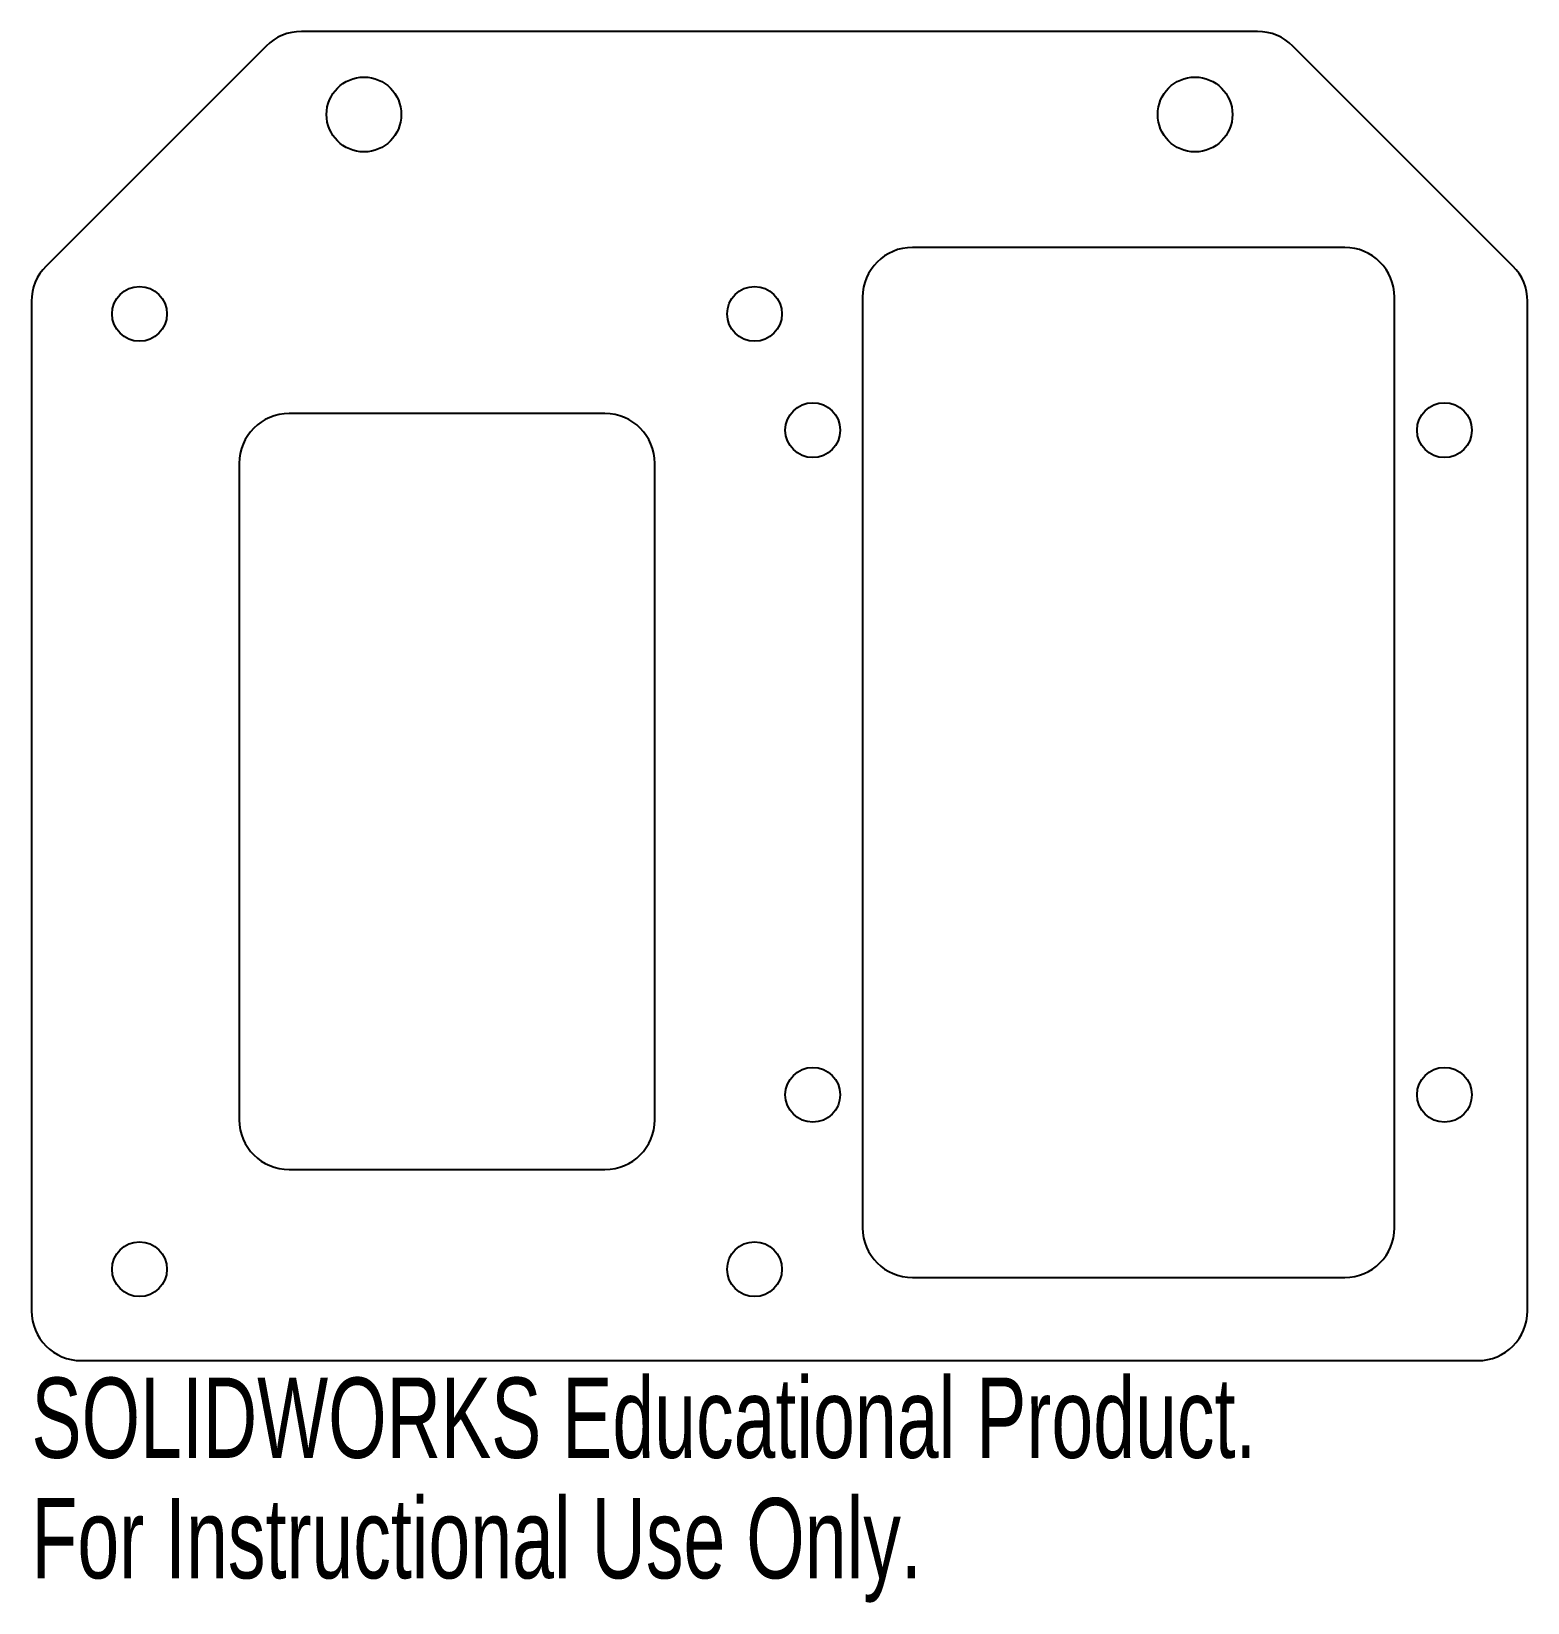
# Model space of a CAD drawing. Header units: millimetres. Extents: x -45 to 45, y -54.6 to 40.
import ezdxf

# ---------------------------------------------------------------- set-up
doc = ezdxf.new("R2010")
doc.units = ezdxf.units.MM
doc.styles.add('SLDTEXTSTYLE0', font='TXT', dxfattribs={"width": 0.7})

msp = doc.modelspace()

# ---------------------------------------------------------------- linework, layer by layer
at = {"color": 7, "linetype": 'Continuous', "lineweight": 25}
for p, q in [((28.757, 40), (-28.757, 40)), ((-30.879, 39.121), (-44.121, 25.879)), ((44.121, 25.879), (30.879, 39.121)), ((34, 27), (8, 27)), ((-45, 23.757), (-45, -37)), ((5, 24), (5, -32)), ((37, -32), (37, 24)), ((45, -37), (45, 23.757)), ((-10.5, 17), (-29.5, 17)), ((-32.5, 14), (-32.5, -25.5)), ((-7.5, -25.5), (-7.5, 14)), ((-29.5, -28.5), (-10.5, -28.5)), ((8, -35), (34, -35)), ((-42, -40), (42, -40))]:
    msp.add_line(p, q, dxfattribs=at)
for centre, radius in [((-25, 35), 2.25), ((25, 35), 2.25), ((-38.5, 23), 1.65), ((-1.5, 23), 1.65), ((2, 16), 1.65), ((40, 16), 1.65), ((2, -24), 1.65), ((40, -24), 1.65), ((-38.5, -34.5), 1.65), ((-1.5, -34.5), 1.65)]:
    msp.add_circle(centre, radius, dxfattribs=at)
for centre, start, end in [((-28.757, 37), 90, 135), ((28.757, 37), 45, 90), ((8, 24), 90, 180), ((34, 24), 0, 90), ((-42, 23.757), 135, 180), ((42, 23.757), 0, 45), ((-29.5, 14), 90, 180), ((-10.5, 14), 0, 90), ((-29.5, -25.5), 180, 270), ((-10.5, -25.5), 270, 0), ((8, -32), 180, 270), ((34, -32), 270, 0), ((-42, -37), 180, 270), ((42, -37), 270, 0)]:
    msp.add_arc(centre, 3, start, end, dxfattribs=at)

# ---------------------------------------------------------------- texts
at = {"color": 7, "linetype": 'Continuous', "char_height": 4.83362, "attachment_point": 1, "style": 'SLDTEXTSTYLE0'}
for s, insert in [('SOLIDWORKS Educational Product.', (-45, -41.02)), ('For Instructional Use Only.', (-45, -48.27))]:
    msp.add_mtext(s, dxfattribs=dict(at, insert=insert))

doc.saveas('drawing.dxf')
